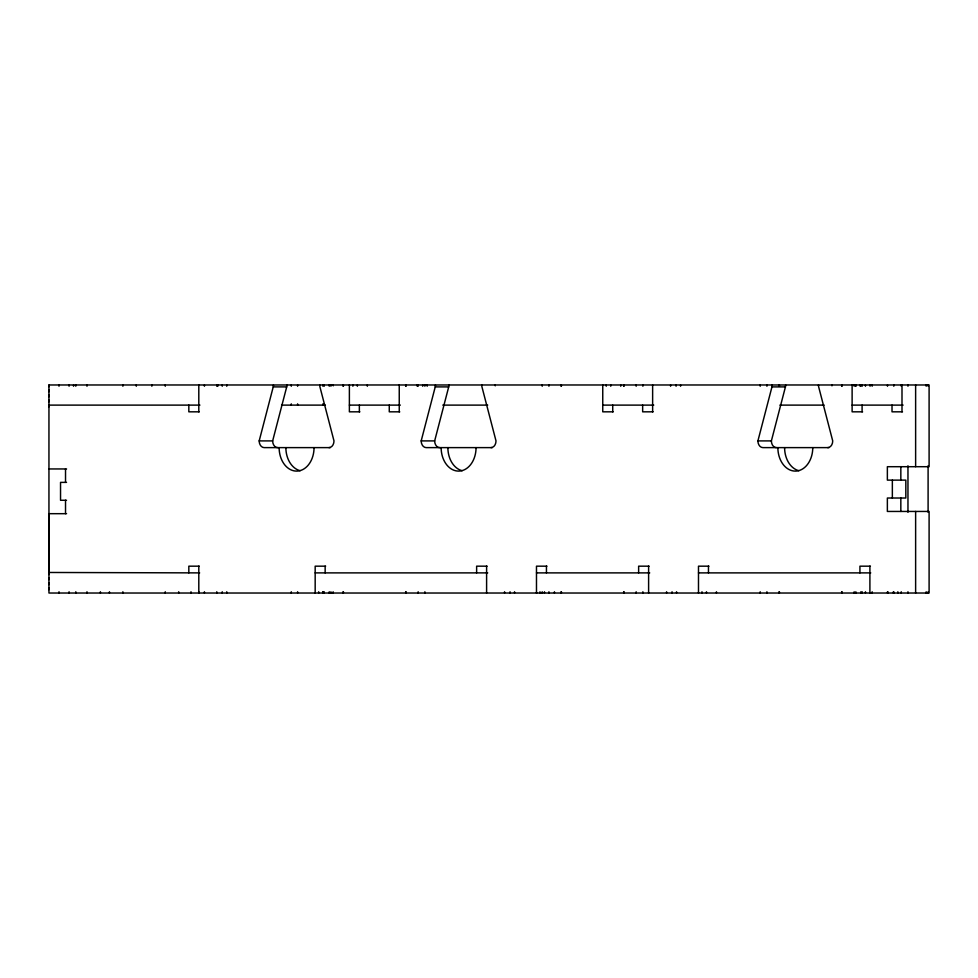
<?xml version="1.0" encoding="UTF-8"?>
<svg xmlns="http://www.w3.org/2000/svg" width="978" height="978" viewBox="0 0 978 978"><rect width="100%" height="100%" fill="white"/><g stroke="black" fill="none" stroke-linecap="round" stroke-linejoin="round"><path stroke-width="1.47" d="M48.949 589.661L48.949 587.986M48.949 584.636L48.949 582.949M48.949 579.599L48.949 577.925M48.949 574.563L48.9 513.682L66.565 513.682M48.949 406.787L48.949 405.112L199.928 405.112M48.949 401.762L48.949 400.075M48.949 396.726L48.949 395.051M48.949 391.689L48.949 390.014M48.949 386.652L48.949 384.977L929.1 384.977L929.1 466.702L887.364 466.702L887.364 480.125L905.824 480.125L905.824 498.022L887.364 498.022L887.364 511.445L929.1 511.445L929.1 593.023L48.949 593.023L48.949 384.977M65.526 482.374L65.526 468.951M198.803 591.763L198.803 593.023L198.803 566.176M900.836 511.445L900.836 498.022M330.319 447.618L264.17 447.618A6.712 4.988 -90 0 1 259.182 440.907L273.229 386.897A6.712 4.988 -90 0 0 273.437 384.977M277.642 447.618A6.712 4.988 90 0 1 272.654 440.907L286.701 386.897A6.712 4.988 -90 0 0 286.909 384.977M492.325 447.618L426.176 447.618A6.712 4.988 -90 0 1 421.188 440.907L435.234 386.897A6.712 4.988 -90 0 0 435.442 384.977M439.648 447.618A6.712 4.988 90 0 1 434.66 440.907L448.706 386.897A6.712 4.988 -90 0 0 448.914 384.977M829.051 447.618L762.901 447.618A6.712 4.988 -90 0 1 757.913 440.907L771.96 386.897A6.712 4.988 90 0 0 772.168 384.977M776.373 447.618A6.712 4.988 -90 0 1 771.385 440.907L785.432 386.897A6.712 4.988 -90 0 0 785.64 384.977M273.229 386.897L286.701 386.897M435.234 386.897L448.706 386.897M771.96 386.897L785.432 386.897M281.554 405.112L325.393 405.112M349.378 405.112L400.369 405.112M442.765 405.112L487.716 405.112M602.754 405.112L653.756 405.112M779.869 405.112L824.173 405.112M852.119 405.112L903.11 405.112M199.316 411.824L188.827 411.824L188.827 405.112M359.855 411.824L349.378 411.824L349.378 384.977M399.757 411.824L389.268 411.824L389.268 405.112M613.23 411.824L602.754 411.824L602.754 384.977M653.133 411.824L642.656 411.824L642.656 405.112M862.596 411.824L852.119 411.824L852.119 384.977M902.498 411.824L892.022 411.824L892.022 405.112M259.182 440.907L272.654 440.907M421.188 440.907L434.66 440.907M757.913 440.907L771.385 440.907M48.9 468.951L66.565 468.951M66.528 482.374L60.538 482.374L60.538 500.271L66.528 500.271M199.316 566.176L188.827 566.176L188.827 572.888M325.65 566.176L315.173 566.176L315.173 593.023M487.105 566.176L476.628 566.176L476.628 572.888M546.959 566.176L536.482 566.176L536.482 593.023M649.111 566.176L638.634 566.176L638.634 572.888M708.964 566.176L698.488 566.176L698.488 593.023M870.42 566.176L859.931 566.176L859.931 572.888M199.646 572.888L48.949 572.472M315.173 572.888L487.729 572.888M536.482 572.888L649.734 572.888M698.488 572.888L870.75 572.888M928.098 384.977L928.098 386.237M900.836 466.702L900.836 480.125M65.526 500.271L65.526 513.682M928.098 465.797L928.098 512.276M928.098 591.763L928.098 593.023M926.178 384.977L926.178 386.237M926.178 591.763L926.178 593.023M915.628 384.977L915.628 466.702M915.628 511.445L915.628 593.023M907.963 384.977L907.963 386.237M907.963 465.797L907.963 512.276M907.963 591.763L907.963 593.023M901.997 384.977L901.997 411.824M901.251 384.977L901.251 386.237M901.251 591.763L901.251 593.023M897.853 591.763L897.853 593.023M893.806 384.977L893.806 386.237M893.806 591.763L893.806 593.023M893.354 591.763L893.354 593.023M892.352 480.125L892.352 498.022M887.877 591.763L887.877 593.023M887.486 384.977L887.486 386.237M887.486 591.763L887.486 593.023M872.168 384.977L872.168 386.237M872.168 591.763L872.168 593.023M870.078 384.977L870.078 386.237M869.907 566.176L869.907 593.023M865.457 384.977L865.457 386.237M865.457 591.763L865.457 593.023M862.168 384.977L862.168 386.237M862.095 405.112L862.095 411.824M862.168 591.763L862.168 593.023M860.872 384.977L860.872 386.237M860.872 591.763L860.872 593.023M860.102 384.977L860.102 386.237M855.848 384.977L855.848 386.237M855.848 591.763L855.848 593.023M855.616 384.977L855.616 386.237M854.161 384.977L854.161 386.237M854.161 591.763L854.161 593.023M841.972 384.977L841.972 386.237M841.972 591.763L841.972 593.023M841.691 384.977L841.691 386.237M841.691 591.763L841.691 593.023M779.393 384.977L779.393 386.237M779.393 591.763L779.393 593.023M779.111 384.977L779.111 386.237M779.111 591.763L779.111 593.023M766.923 384.977L766.923 386.237M766.923 591.763L766.923 593.023M760.212 384.977L760.212 386.237M760.212 591.763L760.212 593.023M716.446 591.763L716.446 593.023M708.463 566.176L708.463 572.888M706.471 591.763L706.471 593.023M701.984 591.763L701.984 593.023M680.566 384.977L680.566 386.237M676.544 591.763L676.544 593.023M676.079 384.977L676.079 386.237M672.057 591.763L672.057 593.023M670.59 384.977L670.59 386.237M666.58 591.763L666.58 593.023M652.632 384.977L652.632 411.824M648.61 566.176L648.61 593.023M642.876 384.977L642.876 386.237M642.876 591.763L642.876 593.023M636.165 384.977L636.165 386.237M636.165 591.763L636.165 593.023M623.976 384.977L623.976 386.237M623.976 591.763L623.976 593.023M623.695 384.977L623.695 386.237M623.695 591.763L623.695 593.023M620.724 384.977L620.724 386.237M612.729 405.112L612.729 411.824M610.749 384.977L610.749 386.237M606.25 384.977L606.25 386.237M561.396 384.977L561.396 386.237M561.396 591.763L561.396 593.023M561.115 384.977L561.115 386.237M561.115 591.763L561.115 593.023M554.44 591.763L554.44 593.023M548.927 384.977L548.927 386.237M548.927 591.763L548.927 593.023M546.445 566.176L546.445 572.888M544.465 591.763L544.465 593.023M542.215 384.977L542.215 386.237M542.215 591.763L542.215 593.023M539.978 591.763L539.978 593.023M536.616 592.387L536.616 593.023M514.538 591.763L514.538 593.023M510.051 591.763L510.051 593.023M504.562 591.763L504.562 593.023M486.604 566.176L486.604 593.023M427.19 384.977L427.19 386.237M424.88 384.977L424.88 386.237M424.88 591.763L424.88 593.023M422.692 384.977L422.692 386.237M418.168 384.977L418.168 386.237M418.168 591.763L418.168 593.023M417.215 384.977L417.215 386.237M405.98 384.977L405.98 386.237M405.98 591.763L405.98 593.023M405.699 384.977L405.699 386.237M405.699 591.763L405.699 593.023M399.244 384.977L399.244 411.824M367.337 384.977L367.337 386.237M359.354 405.112L359.354 411.824M357.361 384.977L357.361 386.237M352.875 384.977L352.875 386.237M343.4 384.977L343.4 386.237M343.4 591.763L343.4 593.023M343.119 384.977L343.119 386.237M343.119 591.763L343.119 593.023M333.143 591.763L333.143 593.023M330.931 384.977L330.931 386.237M330.931 591.763L330.931 593.023M329.244 384.977L329.244 386.237M329.244 591.763L329.244 593.023M325.148 566.176L325.148 572.888M324.219 384.977L324.219 386.237M324.219 403.853L324.219 405.112M324.219 591.763L324.219 593.023M323.168 591.763L323.168 593.023M322.911 384.977L322.911 386.237M322.911 403.853L322.911 405.112M322.911 591.763L322.911 593.023M318.669 591.763L318.669 593.023M297.605 384.977L297.605 386.237M297.605 403.853L297.605 405.112M297.605 591.763L297.605 593.023M291.285 384.977L291.285 386.237M291.285 403.853L291.285 405.112M291.285 591.763L291.285 593.023M226.749 384.977L226.749 386.237M226.749 591.763L226.749 593.023M222.25 384.977L222.25 386.237M222.25 591.763L222.25 593.023M217.849 384.977L217.849 386.237M216.774 384.977L216.774 386.237M216.774 591.763L216.774 593.023M204.426 384.977L204.426 386.237M204.426 591.763L204.426 593.023M198.803 384.977L198.803 411.824M191.003 591.763L191.003 593.023M178.693 591.763L178.693 593.023M165.27 384.977L165.27 386.237M165.27 591.763L165.27 593.023M151.847 384.977L151.847 386.237M136.297 384.977L136.297 386.237M122.873 384.977L122.873 386.237M122.873 591.763L122.873 593.023M109.45 591.763L109.45 593.023M100.404 591.763L100.404 593.023M86.981 384.977L86.981 386.237M86.981 591.763L86.981 593.023M75.795 384.977L75.795 386.237M75.795 591.763L75.795 593.023M73.558 384.977L73.558 386.237M69.083 384.977L69.083 386.237M69.083 591.763L69.083 593.023M59.01 384.977L59.01 386.237M59.01 591.763L59.01 593.023M818.464 384.977A6.712 4.988 -90 0 0 818.672 386.897L832.718 440.907A6.712 4.988 -90 0 1 827.73 447.618M831.972 385.833A6.712 4.988 -90 0 1 831.936 384.977M328.999 447.618A6.712 4.988 -90 0 0 333.987 440.907L319.94 386.897A6.712 4.988 -90 0 1 319.733 384.977M314.048 447.618A23.484 17.457 90 0 1 296.591 471.103A23.484 17.457 90 0 1 279.133 447.618M491.017 447.618A6.712 4.988 -90 0 0 496.005 440.907L481.958 386.897A6.712 4.988 -90 0 1 481.751 384.977M476.054 447.618A23.484 17.457 90 0 1 458.596 471.103A23.484 17.457 90 0 1 441.139 447.618M812.767 447.618A23.484 17.457 -90 0 1 795.31 471.103A23.484 17.457 -90 0 1 777.865 447.618M333.254 385.833A6.712 4.988 -90 0 1 333.205 384.977M495.259 385.833A6.712 4.988 -90 0 1 495.223 384.977M798.879 470.711A23.484 17.457 -90 0 1 784.6 447.618M462.154 470.711A23.484 17.457 90 0 1 447.875 447.618M300.148 470.711A23.484 17.457 90 0 1 285.869 447.618"/></g></svg>
